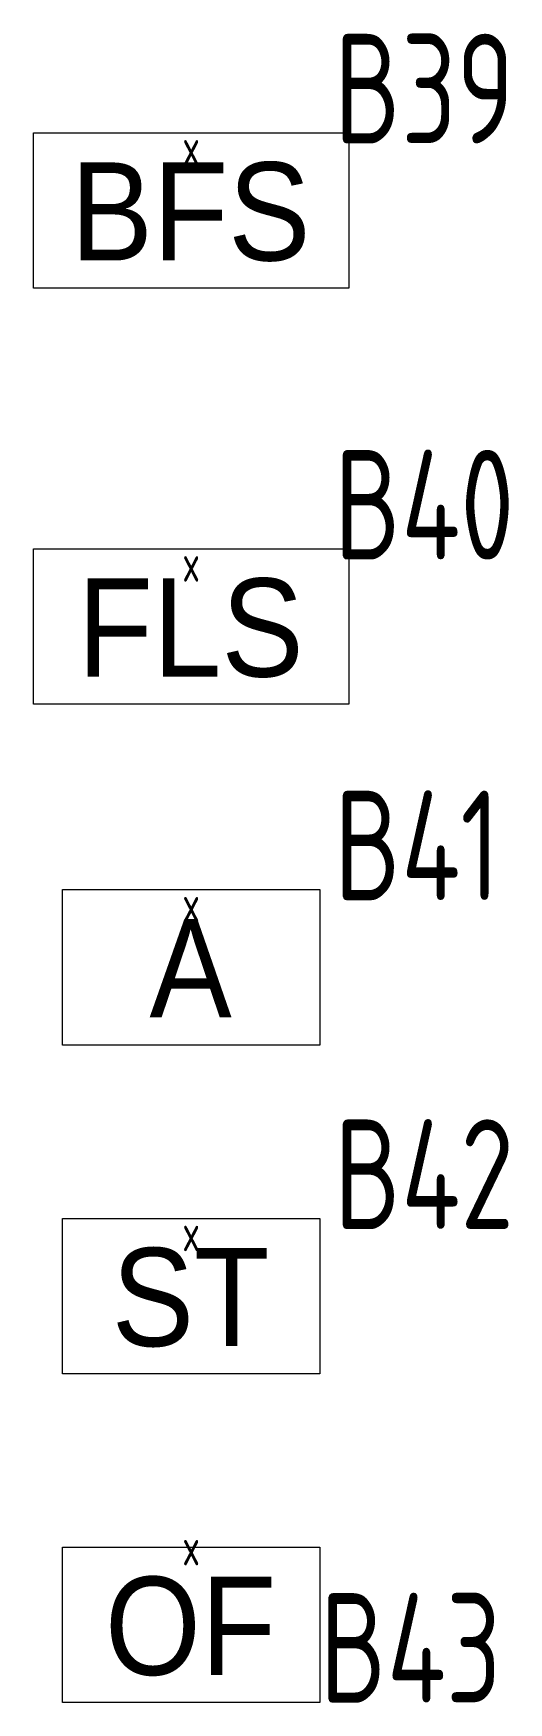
# Model space of a CAD drawing. Header units: metres. Extents: x -162 to 83385, y -62392 to -1971.
# Drawn here: x 4019 to 4670, y -31925 to -29641 of the extents above; entities that cross this region are included whole.
import ezdxf
from ezdxf.enums import TextEntityAlignment as Align

# ---------------------------------------------------------------- set-up
doc = ezdxf.new("R2010")
doc.units = ezdxf.units.M
doc.header["$LTSCALE"] = 0.5
for name, color, linetype, lineweight in [('ELIN_Attribut_01_Produkt_ID', 7, 'Continuous', 0), ('ELIN_Attribut_02_Stromkreis', 7, 'Continuous', 0), ('ELIN_Attribut_03_Verteilerbereich', 7, 'Continuous', 0), ('ELIN_Attribut_04_Montagehoehe', 7, 'Continuous', 0), ('ELIN_Attribut_05_Montageart', 7, 'Continuous', 0), ('ELIN_Attribut_06_Tuernummer', 7, 'Continuous', 0), ('ELIN_Attribut_07_Bemerkung', 7, 'Continuous', 0), ('ELIN_Attribut_08_Adresse', 7, 'Continuous', 0), ('ELIN_Attribut_10_AKZ1', 7, 'Continuous', 0), ('ELIN_Attribut_11_AKZ2', 7, 'Continuous', 0), ('ELIN_Attribut_12_Sonstiges1', 7, 'Continuous', 0), ('ELIN_Attribut_13_Sonstiges2', 7, 'Continuous', 0), ('ELIN_Attribut_14_Bauteil', 7, 'Continuous', 0), ('ELIN_Attribut_15_Ebene', 7, 'Continuous', 0), ('ELIN_Attribut_16_Raumnummer', 7, 'Continuous', 0), ('ELIN_Attribut_17_Raumname', 7, 'Continuous', 0), ('ELIN_Attribut_18_Montageabschnitt', 7, 'Continuous', 0), ('ELIN_Attribut_Basispunkt', 2, 'Continuous', 0), ('ELIN_Attribute_GEMOS', 11, 'Continuous', 0), ('ELIN_BMA_WA_Brandmeldeanlage', 10, 'Continuous', 0)]:
    doc.layers.add(name, color=color, linetype=linetype, lineweight=lineweight)
doc.layers.get('0').off()
doc.styles.add('ARIAL', font='arial.ttf')
doc.styles.add('ELIN_Attribute', font='isocp.shx', dxfattribs={"width": 0.8})

# ---------------------------------------------------------------- blocks, each defined once
blk = doc.blocks.new('ELIN_BMA_BST')
at = {"color": 0}
for p, q in [((-216.1, 20), (216.1, 20)), ((-216.1, -192.8), (-216.1, 20)), ((216.1, 20), (216.1, -192.8)), ((216.1, -192.8), (-216.1, -192.8))]:
    blk.add_line(p, q, dxfattribs=at)
at = {"color": 0, "style": 'ARIAL', "width": 0.9}
blk.add_text('BFS', height=134.37, dxfattribs=at).set_placement((-0.8, -87.7), align=Align.MIDDLE_CENTER)
at = {"layer": 'ELIN_Attribut_01_Produkt_ID', "style": 'ELIN_Attribute', "width": 0.8, "flags": 8}
blk.add_attdef('01_PRODUKT_ID', (195.8, 5.4, 0), '', height=150, dxfattribs=at)
at = {"layer": 'ELIN_Attribut_02_Stromkreis', "style": 'ELIN_Attribute', "width": 0.8, "flags": 8}
blk.add_attdef('02_STROMKREIS', (195.8, 205.4, 0), '', height=150, dxfattribs=at)
at = {"layer": 'ELIN_Attribut_03_Verteilerbereich', "style": 'ELIN_Attribute', "width": 0.8, "flags": 8}
blk.add_attdef('03_VERTEILERBEREICH', (195.8, -384.4, 0), '', height=125, dxfattribs=at)
at = {"layer": 'ELIN_Attribut_04_Montagehoehe', "style": 'ELIN_Attribute', "width": 0.8, "flags": 8}
blk.add_attdef('04_MONTAGEHOEHE', text='', height=125, dxfattribs=at).set_placement((-209.7, 5.4, 0), align=Align.RIGHT)
at = {"layer": 'ELIN_Attribut_05_Montageart', "style": 'ELIN_Attribute', "width": 0.8, "flags": 8}
blk.add_attdef('05_MONTAGEART', (195.8, -184.4, 0), '', height=125, dxfattribs=at)
at = {"layer": 'ELIN_Attribut_06_Tuernummer', "style": 'ELIN_Attribute', "width": 0.8, "flags": 8}
blk.add_attdef('06_TUERNUMMER', text='', height=125, dxfattribs=at).set_placement((-209.7, -194.6, 0), align=Align.RIGHT)
at = {"layer": 'ELIN_Attribut_07_Bemerkung', "style": 'ELIN_Attribute', "width": 0.8, "flags": 8}
blk.add_attdef('07_BEMERKUNG', (198.4, -824.5, 0), '', height=125, dxfattribs=at)
at = {"layer": 'ELIN_Attribut_08_Adresse', "style": 'ELIN_Attribute', "width": 0.8, "flags": 8}
blk.add_attdef('08_ADRESSE', (198.4, -1080.6, 0), '', height=125, dxfattribs=at)
at = {"layer": 'ELIN_Attribut_10_AKZ1', "style": 'ELIN_Attribute', "width": 0.8, "flags": 8}
blk.add_attdef('10_AKZ1', (195.8, -1446.6, 0), '', height=125, dxfattribs=at)
at = {"layer": 'ELIN_Attribut_11_AKZ2', "style": 'ELIN_Attribute', "width": 0.8, "flags": 8}
blk.add_attdef('11_AKZ2', (195.8, -1602.9, 0), '', height=125, dxfattribs=at)
at = {"layer": 'ELIN_Attribut_12_Sonstiges1', "style": 'ELIN_Attribute', "width": 0.8, "flags": 8}
blk.add_attdef('12_SONSTIGES1', (198.4, -1980.7, 0), '', height=125, dxfattribs=at)
at = {"layer": 'ELIN_Attribut_13_Sonstiges2', "style": 'ELIN_Attribute', "width": 0.8, "flags": 8}
blk.add_attdef('13_SONSTIGES2', (198.4, -2131.6, 0), '', height=125, dxfattribs=at)
at = {"layer": 'ELIN_Attribut_14_Bauteil', "style": 'ELIN_Attribute', "width": 0.8, "flags": 8}
blk.add_attdef('14_BAUTEIL', (198.4, -2951.1, 0), '', height=125, dxfattribs=at)
at = {"layer": 'ELIN_Attribut_15_Ebene', "style": 'ELIN_Attribute', "width": 0.8, "flags": 8}
blk.add_attdef('15_EBENE', (198.4, -3098.3, 0), '', height=125, dxfattribs=at)
at = {"layer": 'ELIN_Attribut_16_Raumnummer', "style": 'ELIN_Attribute', "width": 0.8, "flags": 8}
blk.add_attdef('16_RAUMNUMMER', (198.4, -3292.6, 0), '', height=125, dxfattribs=at)
at = {"layer": 'ELIN_Attribut_17_Raumname', "style": 'ELIN_Attribute', "width": 0.8, "flags": 8}
blk.add_attdef('17_RAUMNAME', (198.4, -3449.1, 0), '', height=125, dxfattribs=at)
at = {"layer": 'ELIN_Attribut_18_Montageabschnitt', "style": 'ELIN_Attribute', "width": 0.8, "flags": 8}
blk.add_attdef('18_MONTAGEABSCHNITT', (198.4, -3650.1, 0), '', height=125, dxfattribs=at)
at = {"layer": 'ELIN_Attribut_Basispunkt', "style": 'ELIN_Attribute', "width": 0.8, "flags": 8}
blk.add_attdef('Basispunkt', text='', height=50, dxfattribs=at).set_placement((0, 0), align=Align.MIDDLE)
at = {"layer": 'ELIN_Attribute_GEMOS', "style": 'ELIN_Attribute', "width": 0.6, "flags": 8}
for tag, p in [('G01_PRO02ID', (1620.5, 203.6)), ('G02_BEZEICHNUNG', (1620.5, 5.4, 0)), ('G03_DESCRIPTION', (1620.5, -184.4, 0)), ('G04_GEMOS-SYMBOL', (1623.8, -384.4, 0)), ('G05_GEMOS-TYP', (1623.8, -584.4, 0)), ('G06_ORTSKENNUNG', (1620.5, -784.4, 0)), ('G08_FREI1', (1620.5, -984.4, 0)), ('G08_FREI2', (1620.5, -1184.4, 0))]:
    blk.add_attdef(tag, p, '', height=125, dxfattribs=at)
blk = doc.blocks.new('ELIN_BMA_FREILAUFSCHLIESSER')
at = {"color": 0}
for p, q in [((-216.1, 20), (216.1, 20)), ((-216.1, -192.8), (-216.1, 20)), ((216.1, 20), (216.1, -192.8)), ((216.1, -192.8), (-216.1, -192.8))]:
    blk.add_line(p, q, dxfattribs=at)
at = {"color": 0, "style": 'ARIAL', "width": 0.9}
blk.add_text('FLS', height=134.37, dxfattribs=at).set_placement((-0.8, -87.7), align=Align.MIDDLE_CENTER)
at = {"layer": 'ELIN_Attribut_01_Produkt_ID', "style": 'ELIN_Attribute', "width": 0.8, "flags": 8}
blk.add_attdef('01_PRODUKT_ID', (195.8, 5.4, 0), '', height=150, dxfattribs=at)
at = {"layer": 'ELIN_Attribut_02_Stromkreis', "style": 'ELIN_Attribute', "width": 0.8, "flags": 8}
blk.add_attdef('02_STROMKREIS', (195.8, 205.4, 0), '', height=150, dxfattribs=at)
at = {"layer": 'ELIN_Attribut_03_Verteilerbereich', "style": 'ELIN_Attribute', "width": 0.8, "flags": 8}
blk.add_attdef('03_VERTEILERBEREICH', (195.8, -384.4, 0), '', height=125, dxfattribs=at)
at = {"layer": 'ELIN_Attribut_04_Montagehoehe', "style": 'ELIN_Attribute', "width": 0.8, "flags": 8}
blk.add_attdef('04_MONTAGEHOEHE', text='', height=125, dxfattribs=at).set_placement((-209.7, 5.4, 0), align=Align.RIGHT)
at = {"layer": 'ELIN_Attribut_05_Montageart', "style": 'ELIN_Attribute', "width": 0.8, "flags": 8}
blk.add_attdef('05_MONTAGEART', (195.8, -184.4, 0), '', height=125, dxfattribs=at)
at = {"layer": 'ELIN_Attribut_06_Tuernummer', "style": 'ELIN_Attribute', "width": 0.8, "flags": 8}
blk.add_attdef('06_TUERNUMMER', text='', height=125, dxfattribs=at).set_placement((-209.7, -194.6, 0), align=Align.RIGHT)
at = {"layer": 'ELIN_Attribut_07_Bemerkung', "style": 'ELIN_Attribute', "width": 0.8, "flags": 8}
blk.add_attdef('07_BEMERKUNG', (198.4, -824.5, 0), '', height=125, dxfattribs=at)
at = {"layer": 'ELIN_Attribut_08_Adresse', "style": 'ELIN_Attribute', "width": 0.8, "flags": 8}
blk.add_attdef('08_ADRESSE', (198.4, -1080.6, 0), '', height=125, dxfattribs=at)
at = {"layer": 'ELIN_Attribut_10_AKZ1', "style": 'ELIN_Attribute', "width": 0.8, "flags": 8}
blk.add_attdef('10_AKZ1', (195.8, -1446.6, 0), '', height=125, dxfattribs=at)
at = {"layer": 'ELIN_Attribut_11_AKZ2', "style": 'ELIN_Attribute', "width": 0.8, "flags": 8}
blk.add_attdef('11_AKZ2', (195.8, -1602.9, 0), '', height=125, dxfattribs=at)
at = {"layer": 'ELIN_Attribut_12_Sonstiges1', "style": 'ELIN_Attribute', "width": 0.8, "flags": 8}
blk.add_attdef('12_SONSTIGES1', (198.4, -1980.7, 0), '', height=125, dxfattribs=at)
at = {"layer": 'ELIN_Attribut_13_Sonstiges2', "style": 'ELIN_Attribute', "width": 0.8, "flags": 8}
blk.add_attdef('13_SONSTIGES2', (198.4, -2131.6, 0), '', height=125, dxfattribs=at)
at = {"layer": 'ELIN_Attribut_14_Bauteil', "style": 'ELIN_Attribute', "width": 0.8, "flags": 8}
blk.add_attdef('14_BAUTEIL', (198.4, -2951.1, 0), '', height=125, dxfattribs=at)
at = {"layer": 'ELIN_Attribut_15_Ebene', "style": 'ELIN_Attribute', "width": 0.8, "flags": 8}
blk.add_attdef('15_EBENE', (198.4, -3098.3, 0), '', height=125, dxfattribs=at)
at = {"layer": 'ELIN_Attribut_16_Raumnummer', "style": 'ELIN_Attribute', "width": 0.8, "flags": 8}
blk.add_attdef('16_RAUMNUMMER', (198.4, -3292.6, 0), '', height=125, dxfattribs=at)
at = {"layer": 'ELIN_Attribut_17_Raumname', "style": 'ELIN_Attribute', "width": 0.8, "flags": 8}
blk.add_attdef('17_RAUMNAME', (198.4, -3449.1, 0), '', height=125, dxfattribs=at)
at = {"layer": 'ELIN_Attribut_18_Montageabschnitt', "style": 'ELIN_Attribute', "width": 0.8, "flags": 8}
blk.add_attdef('18_MONTAGEABSCHNITT', (198.4, -3650.1, 0), '', height=125, dxfattribs=at)
at = {"layer": 'ELIN_Attribut_Basispunkt', "style": 'ELIN_Attribute', "width": 0.8, "flags": 8}
blk.add_attdef('Basispunkt', text='', height=50, dxfattribs=at).set_placement((0, 0), align=Align.MIDDLE)
at = {"layer": 'ELIN_Attribute_GEMOS', "style": 'ELIN_Attribute', "width": 0.6, "flags": 8}
for tag, p in [('G01_PRO02ID', (1620.5, 203.6)), ('G02_BEZEICHNUNG', (1620.5, 5.4, 0)), ('G03_DESCRIPTION', (1620.5, -184.4, 0)), ('G04_GEMOS-SYMBOL', (1623.8, -384.4, 0)), ('G05_GEMOS-TYP', (1623.8, -584.4, 0)), ('G06_ORTSKENNUNG', (1620.5, -784.4, 0)), ('G08_FREI1', (1620.5, -984.4, 0)), ('G08_FREI2', (1620.5, -1184.4, 0))]:
    blk.add_attdef(tag, p, '', height=125, dxfattribs=at)
blk = doc.blocks.new('ELIN_BMA_SPRINKLERKONTAKT_ALARM')
at = {"color": 0}
for p, q in [((-176.1, 20), (176.1, 20)), ((-176.1, -192.8), (-176.1, 20)), ((176.1, 20), (176.1, -192.8)), ((176.1, -192.8), (-176.1, -192.8))]:
    blk.add_line(p, q, dxfattribs=at)
at = {"color": 0, "style": 'ARIAL', "width": 0.9}
blk.add_text('A', height=134.4, dxfattribs=at).set_placement((-0.8, -87.7), align=Align.MIDDLE_CENTER)
at = {"layer": 'ELIN_Attribut_01_Produkt_ID', "style": 'ELIN_Attribute', "width": 0.8, "flags": 8}
blk.add_attdef('01_PRODUKT_ID', (195.8, 5.4, 0), '', height=150, dxfattribs=at)
at = {"layer": 'ELIN_Attribut_02_Stromkreis', "style": 'ELIN_Attribute', "width": 0.8, "flags": 8}
blk.add_attdef('02_STROMKREIS', (195.8, 205.4, 0), '', height=150, dxfattribs=at)
at = {"layer": 'ELIN_Attribut_03_Verteilerbereich', "style": 'ELIN_Attribute', "width": 0.8, "flags": 8}
blk.add_attdef('03_VERTEILERBEREICH', (195.8, -384.4, 0), '', height=125, dxfattribs=at)
at = {"layer": 'ELIN_Attribut_04_Montagehoehe', "style": 'ELIN_Attribute', "width": 0.8, "flags": 8}
blk.add_attdef('04_MONTAGEHOEHE', text='', height=125, dxfattribs=at).set_placement((-209.7, 5.4, 0), align=Align.RIGHT)
at = {"layer": 'ELIN_Attribut_05_Montageart', "style": 'ELIN_Attribute', "width": 0.8, "flags": 8}
blk.add_attdef('05_MONTAGEART', (195.8, -184.4, 0), '', height=125, dxfattribs=at)
at = {"layer": 'ELIN_Attribut_06_Tuernummer', "style": 'ELIN_Attribute', "width": 0.8, "flags": 8}
blk.add_attdef('06_TUERNUMMER', text='', height=125, dxfattribs=at).set_placement((-209.7, -194.6, 0), align=Align.RIGHT)
at = {"layer": 'ELIN_Attribut_07_Bemerkung', "style": 'ELIN_Attribute', "width": 0.8, "flags": 8}
blk.add_attdef('07_BEMERKUNG', (198.4, -824.5, 0), '', height=125, dxfattribs=at)
at = {"layer": 'ELIN_Attribut_08_Adresse', "style": 'ELIN_Attribute', "width": 0.8, "flags": 8}
blk.add_attdef('08_ADRESSE', (198.4, -1080.6, 0), '', height=125, dxfattribs=at)
at = {"layer": 'ELIN_Attribut_10_AKZ1', "style": 'ELIN_Attribute', "width": 0.8, "flags": 8}
blk.add_attdef('10_AKZ1', (195.8, -1446.6, 0), '', height=125, dxfattribs=at)
at = {"layer": 'ELIN_Attribut_11_AKZ2', "style": 'ELIN_Attribute', "width": 0.8, "flags": 8}
blk.add_attdef('11_AKZ2', (195.8, -1602.9, 0), '', height=125, dxfattribs=at)
at = {"layer": 'ELIN_Attribut_12_Sonstiges1', "style": 'ELIN_Attribute', "width": 0.8, "flags": 8}
blk.add_attdef('12_SONSTIGES1', (198.4, -1980.7, 0), '', height=125, dxfattribs=at)
at = {"layer": 'ELIN_Attribut_13_Sonstiges2', "style": 'ELIN_Attribute', "width": 0.8, "flags": 8}
blk.add_attdef('13_SONSTIGES2', (198.4, -2131.6, 0), '', height=125, dxfattribs=at)
at = {"layer": 'ELIN_Attribut_14_Bauteil', "style": 'ELIN_Attribute', "width": 0.8, "flags": 8}
blk.add_attdef('14_BAUTEIL', (198.4, -2951.1, 0), '', height=125, dxfattribs=at)
at = {"layer": 'ELIN_Attribut_15_Ebene', "style": 'ELIN_Attribute', "width": 0.8, "flags": 8}
blk.add_attdef('15_EBENE', (198.4, -3098.3, 0), '', height=125, dxfattribs=at)
at = {"layer": 'ELIN_Attribut_16_Raumnummer', "style": 'ELIN_Attribute', "width": 0.8, "flags": 8}
blk.add_attdef('16_RAUMNUMMER', (198.4, -3292.6, 0), '', height=125, dxfattribs=at)
at = {"layer": 'ELIN_Attribut_17_Raumname', "style": 'ELIN_Attribute', "width": 0.8, "flags": 8}
blk.add_attdef('17_RAUMNAME', (198.4, -3449.1, 0), '', height=125, dxfattribs=at)
at = {"layer": 'ELIN_Attribut_18_Montageabschnitt', "style": 'ELIN_Attribute', "width": 0.8, "flags": 8}
blk.add_attdef('18_MONTAGEABSCHNITT', (198.4, -3650.1, 0), '', height=125, dxfattribs=at)
at = {"layer": 'ELIN_Attribut_Basispunkt', "style": 'ELIN_Attribute', "width": 0.8, "flags": 8}
blk.add_attdef('Basispunkt', text='', height=50, dxfattribs=at).set_placement((0, 0), align=Align.MIDDLE)
at = {"layer": 'ELIN_Attribute_GEMOS', "style": 'ELIN_Attribute', "width": 0.6, "flags": 8}
for tag, p in [('G01_PRO02ID', (1620.5, 203.6)), ('G02_BEZEICHNUNG', (1620.5, 5.4, 0)), ('G03_DESCRIPTION', (1620.5, -184.4, 0)), ('G04_GEMOS-SYMBOL', (1623.8, -384.4, 0)), ('G05_GEMOS-TYP', (1623.8, -584.4, 0)), ('G06_ORTSKENNUNG', (1620.5, -784.4, 0)), ('G08_FREI1', (1620.5, -984.4, 0)), ('G08_FREI2', (1620.5, -1184.4, 0))]:
    blk.add_attdef(tag, p, '', height=125, dxfattribs=at)
blk = doc.blocks.new('ELIN_BMA_SPRINKLERKONTAKT_STÖRUNG')
at = {"color": 0}
for p, q in [((-176.1, 20), (176.1, 20)), ((-176.1, -192.8), (-176.1, 20)), ((176.1, 20), (176.1, -192.8)), ((176.1, -192.8), (-176.1, -192.8))]:
    blk.add_line(p, q, dxfattribs=at)
at = {"color": 0, "style": 'ARIAL', "width": 0.9}
blk.add_text('ST', height=134.37, dxfattribs=at).set_placement((-0.8, -87.7), align=Align.MIDDLE_CENTER)
at = {"layer": 'ELIN_Attribut_01_Produkt_ID', "style": 'ELIN_Attribute', "width": 0.8, "flags": 8}
blk.add_attdef('01_PRODUKT_ID', (195.8, 5.4, 0), '', height=150, dxfattribs=at)
at = {"layer": 'ELIN_Attribut_02_Stromkreis', "style": 'ELIN_Attribute', "width": 0.8, "flags": 8}
blk.add_attdef('02_STROMKREIS', (195.8, 205.4, 0), '', height=150, dxfattribs=at)
at = {"layer": 'ELIN_Attribut_03_Verteilerbereich', "style": 'ELIN_Attribute', "width": 0.8, "flags": 8}
blk.add_attdef('03_VERTEILERBEREICH', (195.8, -384.4, 0), '', height=125, dxfattribs=at)
at = {"layer": 'ELIN_Attribut_04_Montagehoehe', "style": 'ELIN_Attribute', "width": 0.8, "flags": 8}
blk.add_attdef('04_MONTAGEHOEHE', text='', height=125, dxfattribs=at).set_placement((-209.7, 5.4, 0), align=Align.RIGHT)
at = {"layer": 'ELIN_Attribut_05_Montageart', "style": 'ELIN_Attribute', "width": 0.8, "flags": 8}
blk.add_attdef('05_MONTAGEART', (195.8, -184.4, 0), '', height=125, dxfattribs=at)
at = {"layer": 'ELIN_Attribut_06_Tuernummer', "style": 'ELIN_Attribute', "width": 0.8, "flags": 8}
blk.add_attdef('06_TUERNUMMER', text='', height=125, dxfattribs=at).set_placement((-209.7, -194.6, 0), align=Align.RIGHT)
at = {"layer": 'ELIN_Attribut_07_Bemerkung', "style": 'ELIN_Attribute', "width": 0.8, "flags": 8}
blk.add_attdef('07_BEMERKUNG', (198.4, -824.5, 0), '', height=125, dxfattribs=at)
at = {"layer": 'ELIN_Attribut_08_Adresse', "style": 'ELIN_Attribute', "width": 0.8, "flags": 8}
blk.add_attdef('08_ADRESSE', (198.4, -1080.6, 0), '', height=125, dxfattribs=at)
at = {"layer": 'ELIN_Attribut_10_AKZ1', "style": 'ELIN_Attribute', "width": 0.8, "flags": 8}
blk.add_attdef('10_AKZ1', (195.8, -1446.6, 0), '', height=125, dxfattribs=at)
at = {"layer": 'ELIN_Attribut_11_AKZ2', "style": 'ELIN_Attribute', "width": 0.8, "flags": 8}
blk.add_attdef('11_AKZ2', (195.8, -1602.9, 0), '', height=125, dxfattribs=at)
at = {"layer": 'ELIN_Attribut_12_Sonstiges1', "style": 'ELIN_Attribute', "width": 0.8, "flags": 8}
blk.add_attdef('12_SONSTIGES1', (198.4, -1980.7, 0), '', height=125, dxfattribs=at)
at = {"layer": 'ELIN_Attribut_13_Sonstiges2', "style": 'ELIN_Attribute', "width": 0.8, "flags": 8}
blk.add_attdef('13_SONSTIGES2', (198.4, -2131.6, 0), '', height=125, dxfattribs=at)
at = {"layer": 'ELIN_Attribut_14_Bauteil', "style": 'ELIN_Attribute', "width": 0.8, "flags": 8}
blk.add_attdef('14_BAUTEIL', (198.4, -2951.1, 0), '', height=125, dxfattribs=at)
at = {"layer": 'ELIN_Attribut_15_Ebene', "style": 'ELIN_Attribute', "width": 0.8, "flags": 8}
blk.add_attdef('15_EBENE', (198.4, -3098.3, 0), '', height=125, dxfattribs=at)
at = {"layer": 'ELIN_Attribut_16_Raumnummer', "style": 'ELIN_Attribute', "width": 0.8, "flags": 8}
blk.add_attdef('16_RAUMNUMMER', (198.4, -3292.6, 0), '', height=125, dxfattribs=at)
at = {"layer": 'ELIN_Attribut_17_Raumname', "style": 'ELIN_Attribute', "width": 0.8, "flags": 8}
blk.add_attdef('17_RAUMNAME', (198.4, -3449.1, 0), '', height=125, dxfattribs=at)
at = {"layer": 'ELIN_Attribut_18_Montageabschnitt', "style": 'ELIN_Attribute', "width": 0.8, "flags": 8}
blk.add_attdef('18_MONTAGEABSCHNITT', (198.4, -3650.1, 0), '', height=125, dxfattribs=at)
at = {"layer": 'ELIN_Attribut_Basispunkt', "style": 'ELIN_Attribute', "width": 0.8, "flags": 8}
blk.add_attdef('Basispunkt', text='', height=50, dxfattribs=at).set_placement((0, 0), align=Align.MIDDLE)
at = {"layer": 'ELIN_Attribute_GEMOS', "style": 'ELIN_Attribute', "width": 0.6, "flags": 8}
for tag, p in [('G01_PRO02ID', (1620.5, 203.6)), ('G02_BEZEICHNUNG', (1620.5, 5.4, 0)), ('G03_DESCRIPTION', (1620.5, -184.4, 0)), ('G04_GEMOS-SYMBOL', (1623.8, -384.4, 0)), ('G05_GEMOS-TYP', (1623.8, -584.4, 0)), ('G06_ORTSKENNUNG', (1620.5, -784.4, 0)), ('G08_FREI1', (1620.5, -984.4, 0)), ('G08_FREI2', (1620.5, -1184.4, 0))]:
    blk.add_attdef(tag, p, '', height=125, dxfattribs=at)
blk = doc.blocks.new('ELIN_BMA_OF-KONTAKT')
for p, q in [((-176.1, 0), (176.1, 0)), ((-176.1, -212.8), (-176.1, 0)), ((176.1, 0), (176.1, -212.8)), ((176.1, -212.8), (-176.1, -212.8))]:
    blk.add_line(p, q)
at = {"style": 'ARIAL', "width": 0.9}
blk.add_text('OF', height=134.37, dxfattribs=at).set_placement((-0.8, -107.7), align=Align.MIDDLE_CENTER)
at = {"layer": 'ELIN_Attribut_01_Produkt_ID', "style": 'ELIN_Attribute', "width": 0.8}
blk.add_attdef('01_PRODUKT_ID', (19.7, -207.4, 0), '', height=150, dxfattribs=at)
at = {"layer": 'ELIN_Attribut_02_Stromkreis', "style": 'ELIN_Attribute', "width": 0.8}
blk.add_attdef('02_STROMKREIS', (19.7, -7.4, 0), '', height=150, dxfattribs=at)
at = {"layer": 'ELIN_Attribut_03_Verteilerbereich', "style": 'ELIN_Attribute', "width": 0.8}
blk.add_attdef('03_VERTEILERBEREICH', (19.7, -597.2, 0), '', height=125, dxfattribs=at)
at = {"layer": 'ELIN_Attribut_04_Montagehoehe', "style": 'ELIN_Attribute', "width": 0.8}
blk.add_attdef('04_MONTAGEHOEHE', text='', height=125, dxfattribs=at).set_placement((-176.1, -212.8, 0), align=Align.RIGHT)
at = {"layer": 'ELIN_Attribut_05_Montageart', "style": 'ELIN_Attribute', "width": 0.8}
blk.add_attdef('05_MONTAGEART', (19.7, -397.2, 0), '', height=125, dxfattribs=at)
at = {"layer": 'ELIN_Attribut_06_Tuernummer', "style": 'ELIN_Attribute', "width": 0.8}
blk.add_attdef('06_TUERNUMMER', text='', height=125, dxfattribs=at).set_placement((-176.1, -212.8, 0), align=Align.RIGHT)
at = {"layer": 'ELIN_Attribut_07_Bemerkung', "style": 'ELIN_Attribute', "width": 0.8}
blk.add_attdef('07_BEMERKUNG', (22.3, -1037.3, 0), '', height=125, dxfattribs=at)
at = {"layer": 'ELIN_Attribut_08_Adresse', "style": 'ELIN_Attribute', "width": 0.8}
blk.add_attdef('08_ADRESSE', (22.3, -1293.4, 0), '', height=125, dxfattribs=at)
at = {"layer": 'ELIN_Attribut_10_AKZ1', "style": 'ELIN_Attribute', "width": 0.8}
blk.add_attdef('10_AKZ1', (19.7, -1659.4, 0), '', height=125, dxfattribs=at)
at = {"layer": 'ELIN_Attribut_11_AKZ2', "style": 'ELIN_Attribute', "width": 0.8}
blk.add_attdef('11_AKZ2', (19.7, -1815.7, 0), '', height=125, dxfattribs=at)
at = {"layer": 'ELIN_Attribut_12_Sonstiges1', "style": 'ELIN_Attribute', "width": 0.8}
blk.add_attdef('12_SONSTIGES1', (22.3, -2193.5, 0), '', height=125, dxfattribs=at)
at = {"layer": 'ELIN_Attribut_13_Sonstiges2', "style": 'ELIN_Attribute', "width": 0.8}
blk.add_attdef('13_SONSTIGES2', (22.3, -2344.4, 0), '', height=125, dxfattribs=at)
at = {"layer": 'ELIN_Attribut_14_Bauteil', "style": 'ELIN_Attribute', "width": 0.8}
blk.add_attdef('14_BAUTEIL', (22.3, -3163.9, 0), '', height=125, dxfattribs=at)
at = {"layer": 'ELIN_Attribut_15_Ebene', "style": 'ELIN_Attribute', "width": 0.8}
blk.add_attdef('15_EBENE', (22.3, -3311.1, 0), '', height=125, dxfattribs=at)
at = {"layer": 'ELIN_Attribut_16_Raumnummer', "style": 'ELIN_Attribute', "width": 0.8}
blk.add_attdef('16_RAUMNUMMER', (22.3, -3505.4, 0), '', height=125, dxfattribs=at)
at = {"layer": 'ELIN_Attribut_17_Raumname', "style": 'ELIN_Attribute', "width": 0.8}
blk.add_attdef('17_RAUMNAME', (22.3, -3661.9, 0), '', height=125, dxfattribs=at)
at = {"layer": 'ELIN_Attribut_18_Montageabschnitt', "style": 'ELIN_Attribute', "width": 0.8}
blk.add_attdef('18_MONTAGEABSCHNITT', (22.3, -3862.9, 0), '', height=125, dxfattribs=at)
at = {"layer": 'ELIN_Attribut_Basispunkt', "style": 'ELIN_Attribute', "width": 0.8}
blk.add_attdef('Basispunkt', text='', height=50, dxfattribs=at).set_placement((-176.1, -212.8), align=Align.MIDDLE)
at = {"layer": 'ELIN_Attribute_GEMOS', "style": 'ELIN_Attribute', "width": 0.6}
for tag, p in [('G01_PRO02ID', (1444.4, -9.2)), ('G02_BEZEICHNUNG', (1444.4, -207.4, 0)), ('G03_DESCRIPTION', (1444.4, -397.2, 0)), ('G04_GEMOS-SYMBOL', (1447.7, -597.2, 0)), ('G05_GEMOS-TYP', (1447.7, -797.2, 0)), ('G06_ORTSKENNUNG', (1444.4, -997.2, 0)), ('G08_FREI1', (1444.4, -1197.2, 0)), ('G08_FREI2', (1444.4, -1397.2, 0))]:
    blk.add_attdef(tag, p, '', height=125, dxfattribs=at)

msp = doc.modelspace()

# ---------------------------------------------------------------- block references
at = {"layer": 'ELIN_BMA_WA_Brandmeldeanlage', "lineweight": 0}
ref = msp.add_blockref('ELIN_BMA_BST', (4235.1, -29796.9), dxfattribs=at)
ref.add_attrib('01_PRODUKT_ID', 'B39', (4430.9, -29791.5, 0), dxfattribs={"layer": 'ELIN_Attribut_01_Produkt_ID', "height": 150, "style": 'ELIN_Attribute', "width": 0.8})
ref.add_attrib('Basispunkt', 'x', dxfattribs={"layer": 'ELIN_Attribut_Basispunkt', "height": 50, "style": 'ELIN_Attribute', "width": 0.8}).set_placement((4235.1, -29796.9), align=Align.MIDDLE)
ref = msp.add_blockref('ELIN_BMA_FREILAUFSCHLIESSER', (4235.1, -30366.4), dxfattribs=at)
ref.add_attrib('01_PRODUKT_ID', 'B40', (4430.9, -30361, 0), dxfattribs={"layer": 'ELIN_Attribut_01_Produkt_ID', "height": 150, "style": 'ELIN_Attribute', "width": 0.8})
ref.add_attrib('Basispunkt', 'x', dxfattribs={"layer": 'ELIN_Attribut_Basispunkt', "height": 50, "style": 'ELIN_Attribute', "width": 0.8}).set_placement((4235.1, -30366.4), align=Align.MIDDLE)
ref = msp.add_blockref('ELIN_BMA_SPRINKLERKONTAKT_ALARM', (4235.1, -30832.7), dxfattribs=at)
ref.add_attrib('01_PRODUKT_ID', 'B41', (4430.9, -30827.3, 0), dxfattribs={"layer": 'ELIN_Attribut_01_Produkt_ID', "height": 150, "style": 'ELIN_Attribute', "width": 0.8})
ref.add_attrib('Basispunkt', 'x', dxfattribs={"layer": 'ELIN_Attribut_Basispunkt', "height": 50, "style": 'ELIN_Attribute', "width": 0.8}).set_placement((4235.1, -30832.7), align=Align.MIDDLE)
ref = msp.add_blockref('ELIN_BMA_SPRINKLERKONTAKT_STÖRUNG', (4235.1, -31282.7), dxfattribs=at)
ref.add_attrib('01_PRODUKT_ID', 'B42', (4430.9, -31277.3, 0), dxfattribs={"layer": 'ELIN_Attribut_01_Produkt_ID', "height": 150, "style": 'ELIN_Attribute', "width": 0.8})
ref.add_attrib('Basispunkt', 'x', dxfattribs={"layer": 'ELIN_Attribut_Basispunkt', "height": 50, "style": 'ELIN_Attribute', "width": 0.8}).set_placement((4235.1, -31282.7), align=Align.MIDDLE)
ref = msp.add_blockref('ELIN_BMA_OF-KONTAKT', (4235.1, -31712.7), dxfattribs=at)
ref.add_attrib('01_PRODUKT_ID', 'B43', (4411.2, -31925.5), dxfattribs={"layer": 'ELIN_Attribut_01_Produkt_ID', "height": 150, "style": 'ELIN_Attribute', "width": 0.8})
ref.add_attrib('Basispunkt', 'x', dxfattribs={"layer": 'ELIN_Attribut_Basispunkt', "height": 50, "style": 'ELIN_Attribute', "width": 0.8}).set_placement((4235.1, -31712.7, 0), align=Align.MIDDLE)

doc.saveas('drawing.dxf')
